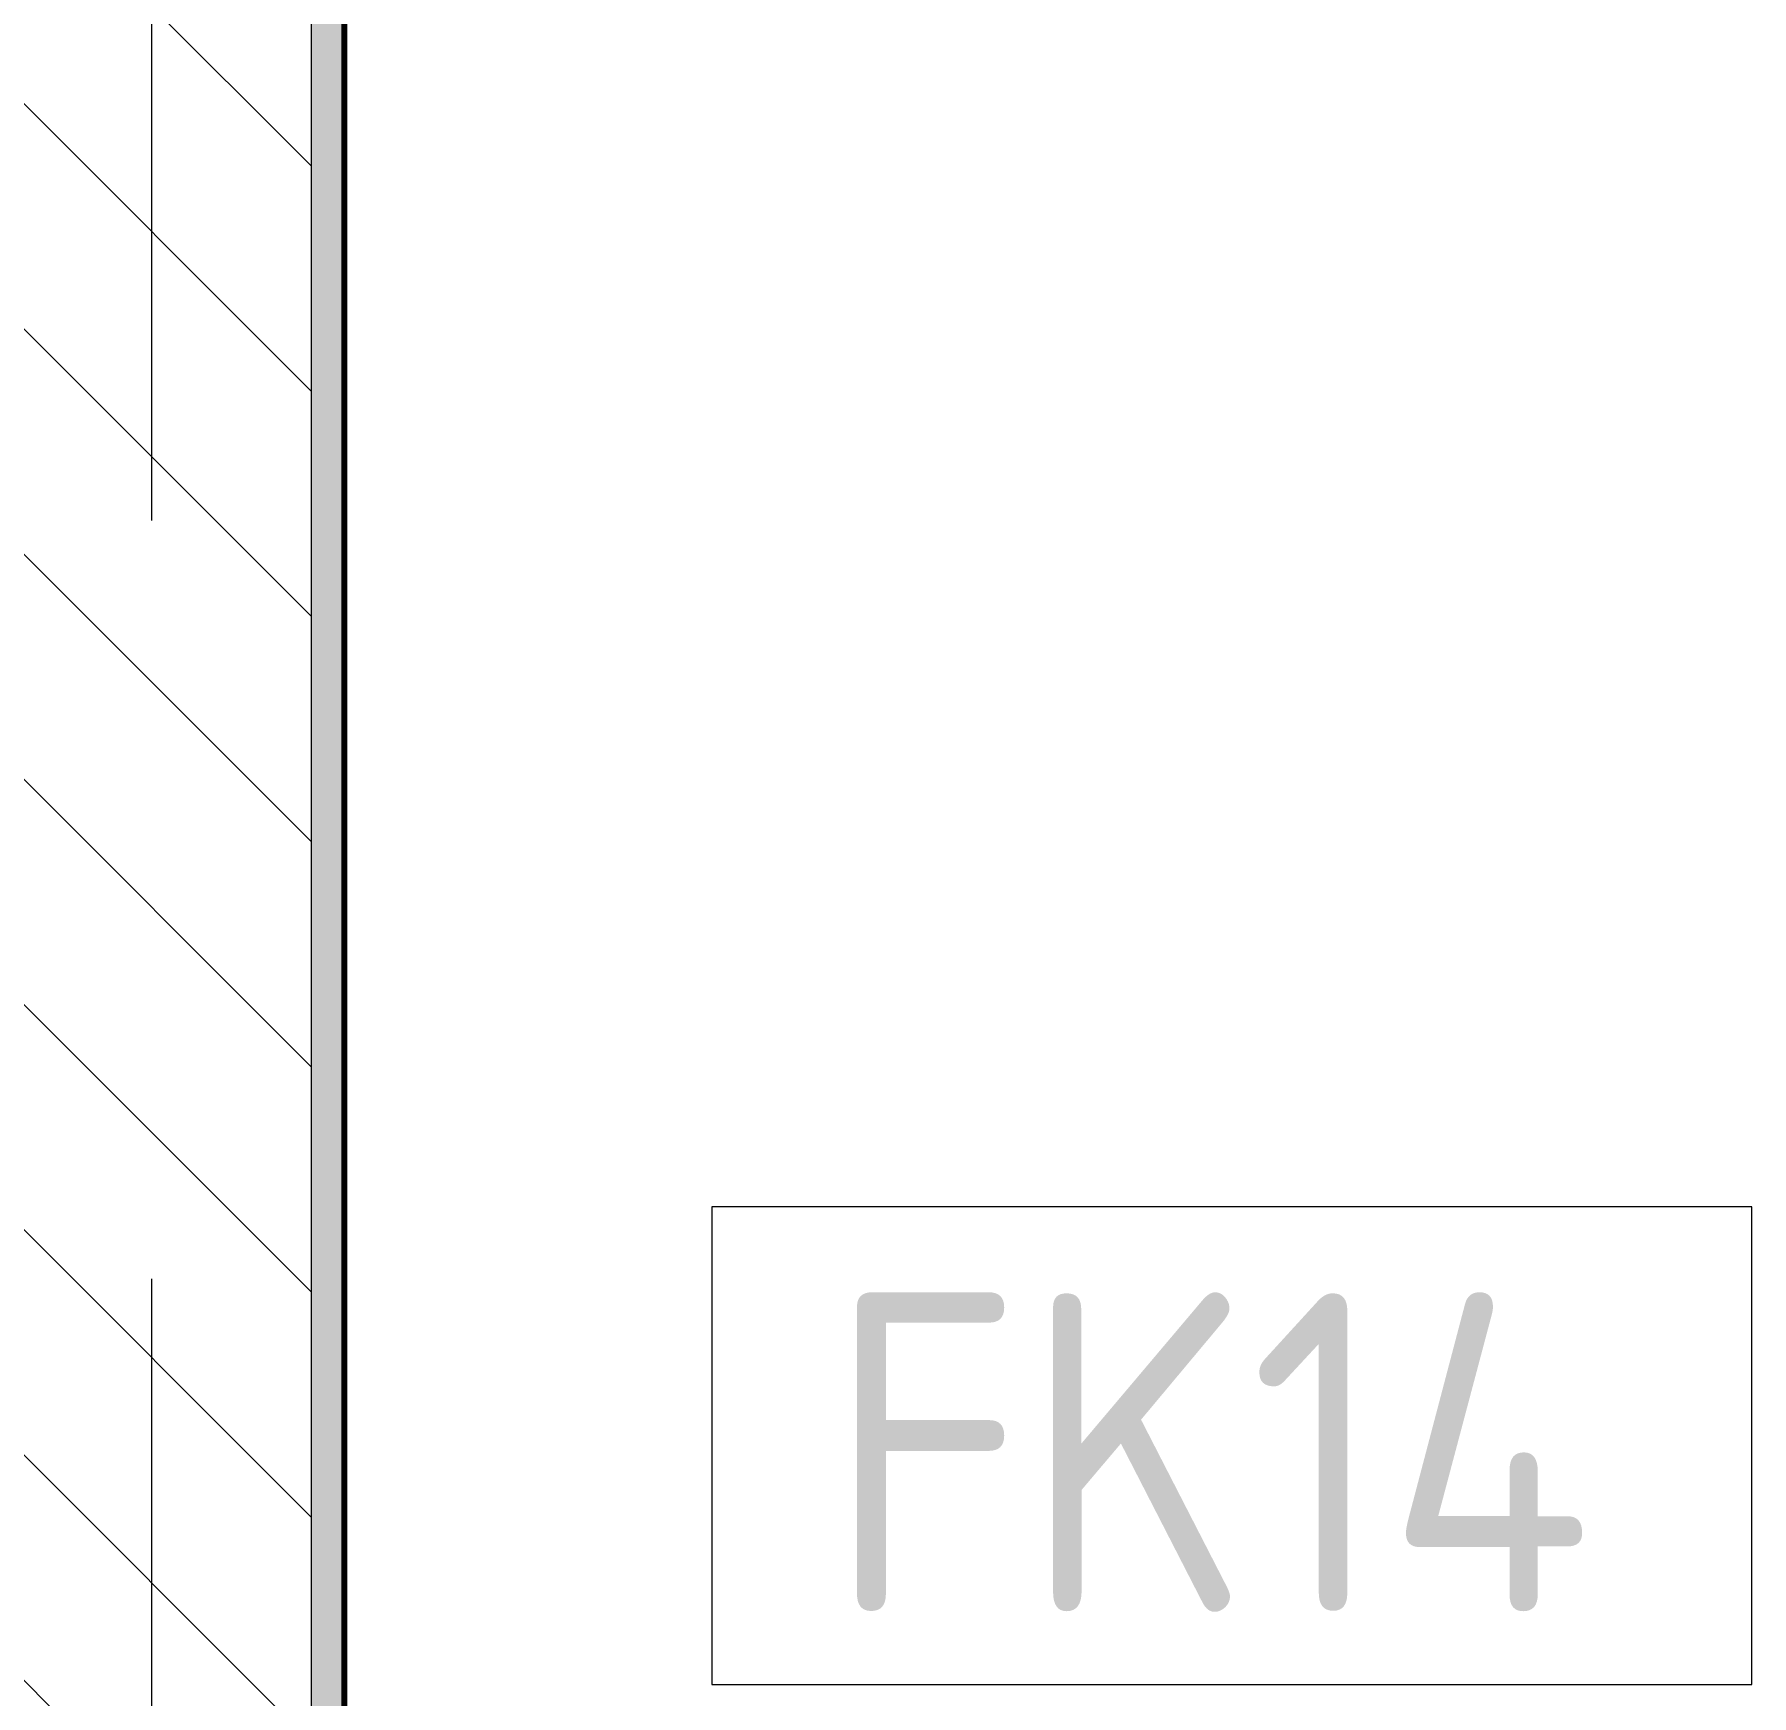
# Model space of a CAD drawing. Header units: millimetres. Extents: x -5426 to 189269, y -8553 to 29000.
# Drawn here: x 12436 to 13515, y 713 to 1756 of the extents above; entities that cross this region are included whole.
import ezdxf

# ---------------------------------------------------------------- set-up
doc = ezdxf.new("R2010")
doc.units = ezdxf.units.MM
doc.linetypes.add('Осевая', pattern=[3175, 635, -476.25, 1587.5, -476.25])
for name, color, linetype, lineweight in [('A-WALL', 7, 'Continuous', 9), ('A-WALL-IDEN', 7, 'Continuous', 9), ('I-WALL', 7, 'Continuous', 9), ('Оси-2', 7, 'Осевая', 9)]:
    doc.layers.add(name, color=color, linetype=linetype, lineweight=lineweight)
doc.layers.add('I-WALL-6', color=7, linetype='Continuous', lineweight=80, true_color=0xff80c0)
doc.styles.add('GOST Common_1', font='GOST_Common.ttf', dxfattribs={"width": 0.9, "height": 200})

# ---------------------------------------------------------------- blocks, each defined once
blk = doc.blocks.new('М_стена_0001 - Типоразмер_без рамки-25382661-План отделки стен 3 этажа в осях 1-12')
at = {"layer": 'A-WALL-IDEN'}
for p, q in [((3.258, 1.523), (-3.273, 1.523)), ((-3.273, 1.523), (-3.273, -1.477)), ((3.258, -1.477), (3.258, 1.523)), ((-3.273, -1.477), (3.258, -1.477))]:
    blk.add_line(p, q, dxfattribs=at)

msp = doc.modelspace()

# ---------------------------------------------------------------- hatches: boundary and pattern name
at = {"layer": 'I-WALL'}
h = msp.add_hatch(dxfattribs=at)
h.set_pattern_fill('FP_10', color=256, style=0, pattern_type=2)
h.set_pattern_definition([(135, (0, 0), (-70.7107, -70.7107), [])])
h.paths.add_polyline_path([(12610, 500), (12610, 7300), (12410, 7300), (12410, 500)])
h = msp.add_hatch(dxfattribs=at)
h.set_pattern_fill('FP_36', color=256, style=0, pattern_type=2)
h.set_pattern_definition([(0, (0, 0), (121.92, 30.48), [10.058, -81.382, 10.058, -81.382, -487.68]), (0, (0, 0), (121.92, 30.48), [-182.88, 10.058, -172.822, 10.058, -81.382, -213.36]), (0, (0, 0), (121.92, 30.48), [-457.2, 10.058, -50.902, 10.058, -142.342]), (120, (45.72, 15.24), (-87.356454, 90.34582), [10.058, -81.382, 10.058, -81.382, -487.68]), (120, (45.72, 15.24), (-87.356454, 90.34582), [-182.88, 10.058, -172.822, 10.058, -81.382, -213.36]), (120, (45.72, 15.24), (-87.356454, 90.34582), [-457.2, 10.058, -50.902, 10.058, -142.342]), (240, (60.96, 76.2), (-34.563546, -120.82582), [10.058, -81.382, 10.058, -81.382, -487.68]), (240, (60.96, 76.2), (-34.563546, -120.82582), [-182.88, 10.058, -172.822, 10.058, -81.382, -213.36]), (240, (60.96, 76.2), (-34.563546, -120.82582), [-457.2, 10.058, -50.902, 10.058, -142.342])])
h.paths.add_polyline_path([(12610, 500), (12630, 500), (12630, 7280), (12610, 7280), (12610, 739.2)])

# ---------------------------------------------------------------- linework, layer by layer
at = {"layer": 'A-WALL'}
for p, q in [((12610, 7300), (12610, 500)), ((12630, 520), (12630, 7280))]:
    msp.add_line(p, q, dxfattribs=at)
at = {"layer": 'I-WALL-6'}
msp.add_line((12631, 521), (12631, 7279), dxfattribs=at)
at = {"layer": 'Оси-2'}
msp.add_line((12510, 339.8), (12510, 24898.1), dxfattribs=at)

# ---------------------------------------------------------------- block references
at = {"layer": 'A-WALL-IDEN', "xscale": 99.99999999999993, "yscale": 99.99999999999993, "zscale": 99.99999999999993}
msp.add_blockref('М_стена_0001 - Типоразмер_без рамки-25382661-План отделки стен 3 этажа в осях 1-12', (13188.9, 867.7), dxfattribs=at)

# ---------------------------------------------------------------- texts
at = {"layer": 'A-WALL-IDEN', "insert": (12934.4, 965.7), "char_height": 200, "width": 627.721, "attachment_point": 1, "style": 'GOST Common_1'}
msp.add_mtext('FK14', dxfattribs=at)

doc.saveas('drawing.dxf')
